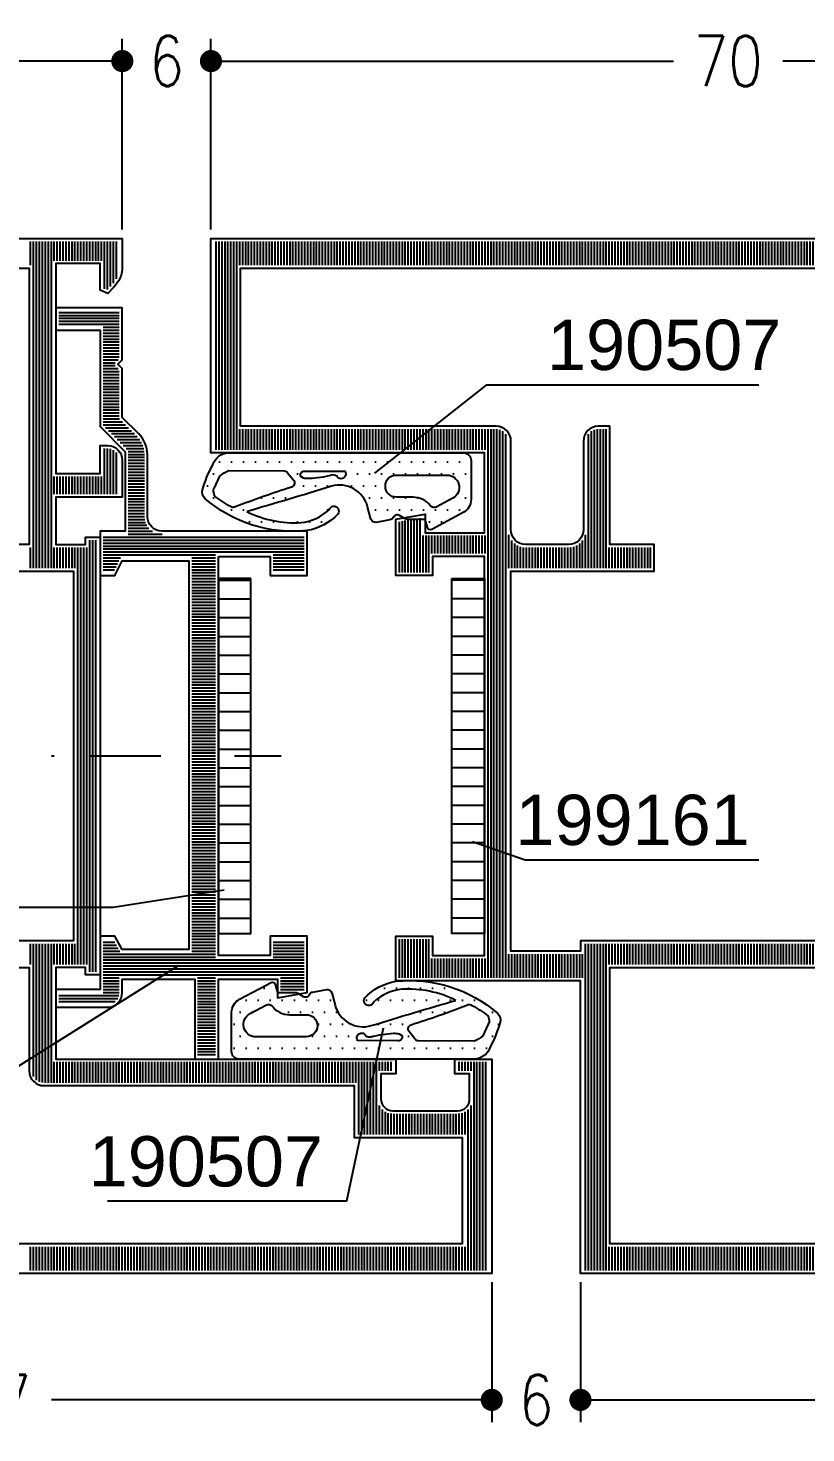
# Model space of a CAD drawing. Extents: x 14 to 627, y 30 to 279.
# Drawn here: x 42.64 to 68.95, y 133.89 to 181.39 of the extents above; entities that cross this region are included whole.
import ezdxf
from ezdxf.enums import TextEntityAlignment as Align

# ---------------------------------------------------------------- set-up
doc = ezdxf.new("R2010")
doc.units = 0
doc.header["$LTSCALE"] = 6
doc.linetypes.add('AUSGEZOGEN', pattern=[0])
doc.linetypes.add('CENTER', pattern=[1.02, 0.5, -0.25, 0.02, -0.25])
doc.layers.get('0').update_dxf_attribs({"color": 4, "linetype": 'CONTINUOUS'})
doc.layers.get('DEFPOINTS').update_dxf_attribs({"linetype": 'AUSGEZOGEN'})
for name, color, linetype in [('CENT_18', 3, 'CENTER'), ('DICHT_PAR', 3, 'CONTINUOUS'), ('DICHT_SCH', 3, 'CONTINUOUS'), ('KH_NOR', 7, 'CONTINUOUS'), ('KH_SCH', 3, 'CONTINUOUS'), ('KN_NOR', 7, 'CONTINUOUS'), ('KN_SCH', 3, 'CONTINUOUS'), ('LLMASSE', 7, 'AUSGEZOGEN'), ('PNR', 7, 'CONTINUOUS')]:
    doc.layers.add(name, color=color, linetype=linetype)
doc.styles.get("Standard").update_dxf_attribs({"font": 'simplex.shx', "width": 0.8})
doc.styles.add('SWISSL', font='swissl.ttf')
doc.dimstyles.new('DOK-1ZU1-PUNKT', dxfattribs={"dimscale": 0, "dimtxt": 3, "dimasz": 1.5, "dimexe": 1.5, "dimexo": 0.6, "dimgap": 1.5, "dimtad": 0, "dimdsep": 46, "dimtxsty": 'Standard', "dimblk": 'PUNKT', "dimblk1": 'PUNKT', "dimblk2": 'PUNKT', "dimcen": 0, "dimclrd": 2, "dimclre": 2, "dimclrt": 7, "dimadec": 0, "dimazin": 0, "dimtfac": 0.7, "dimtdec": 4, "dimtofl": 0, "dimtmove": 0, "dimatfit": 3, "dimldrblk": 'PUNKT', "dimfxl": 1, "dimtolj": 1, "dimtzin": 0, "dimarcsym": 0})

# ---------------------------------------------------------------- blocks, each defined once
blk = doc.blocks.new('*X30')
at = {"color": 0}
for p, q in [((-50.8, 10.7), (-50.8, 12.3)), ((-50.6, 10.7), (-50.6, 12.3)), ((-50.4, 10.7), (-50.4, 12.3)), ((-50.2, 10.7), (-50.2, 12.3)), ((-50, 10.7), (-50, 12.3)), ((-49.8, -1.3), (-49.8, 12.3)), ((-49.6, -1.3), (-49.6, 12.3)), ((-49.4, -1.3), (-49.4, 12.3)), ((-49.2, -1.3), (-49.2, 12.3)), ((-49, -1.3), (-49, 12.3)), ((-48.8, -1.3), (-48.8, 12.3)), ((-48.6, 10.2), (-48.6, 12.3)), ((-48.4, 10.2), (-48.4, 12.3)), ((-48.2, 10.2), (-48.2, 12.3)), ((-48, 10.2), (-48, 12.3)), ((-47.8, 10.2), (-47.8, 12.3)), ((-47.6, 10.2), (-47.6, 12.3)), ((-22.4, 10.2), (-22.4, 12.3)), ((-22.2, 10.2), (-22.2, 12.3)), ((-22, 10.2), (-22, 12.3)), ((-21.8, 10.2), (-21.8, 12.3)), ((-21.6, 10.2), (-21.6, 12.3)), ((-21.4, 10.2), (-21.4, 12.3)), ((-21.2, -1.3), (-21.2, 12.3)), ((-21, -1.3), (-21, 12.3)), ((-20.8, -1.3), (-20.8, 12.3)), ((-20.6, -1.3), (-20.6, 12.3)), ((-20.4, -1.3), (-20.4, 12.3)), ((-20.2, -1.3), (-20.2, 12.3)), ((-51, 10.7), (-51, 11.376)), ((-55.2, 5.1), (-55.2, 6.3)), ((-55, 5.1), (-55, 6.3)), ((-54.8, 5.1), (-54.8, 6.3)), ((-54.6, 5.1), (-54.6, 6.3)), ((-54.4, 5.1), (-54.4, 6.3)), ((-54.2, 5.1), (-54.2, 6.3)), ((-54, 5.1), (-54, 6.3)), ((-53.8, 5.1), (-53.8, 6.3)), ((-53.6, 5.1), (-53.6, 6.3)), ((-53.4, 5.1), (-53.4, 6.3)), ((-53.2, 5.1), (-53.2, 6.3)), ((-53, 5.1), (-53, 6.3)), ((-52.8, 5.1), (-52.8, 6.3)), ((-52.6, 5.1), (-52.6, 6.3)), ((-52.4, 5.1), (-52.4, 6.3)), ((-52.2, 5.1), (-52.2, 6.3)), ((-52, 5.1), (-52, 6.3)), ((-51.8, 5.1), (-51.8, 6.3)), ((-51.6, 5.1), (-51.6, 6.3)), ((-51.4, 5.1), (-51.4, 6.3)), ((-51.2, 5.1), (-51.2, 6.3)), ((-51, 5.1), (-51, 6.3)), ((-50.8, 5.1), (-50.8, 6.3)), ((-50.6, 5.1), (-50.6, 6.3)), ((-50.4, 5.1), (-50.4, 6.3)), ((-50.2, 5.1), (-50.2, 6.3)), ((-50, 5.1), (-50, 6.3)), ((-48.6, -1.3), (-48.6, 6.3)), ((-48.4, -1.3), (-48.4, 6.3)), ((-48.2, 4.7), (-48.2, 6.3)), ((-48, 4.7), (-48, 6.3)), ((-47.8, 4.7), (-47.8, 6.3)), ((-47.6, 4.7), (-47.6, 6.3)), ((-47.4, 4.7), (-47.4, 6.3)), ((-47.2, 4.7), (-47.2, 6.3)), ((-47, 4.7), (-47, 6.3)), ((-46.8, 4.7), (-46.8, 6.3)), ((-46.6, 4.7), (-46.6, 6.3)), ((-46.4, 4.7), (-46.4, 6.3)), ((-46.2, 4.7), (-46.2, 6.3)), ((-46, 4.7), (-46, 6.3)), ((-45.8, 4.7), (-45.8, 6.3)), ((-45.6, 4.7), (-45.6, 6.3)), ((-45.4, 4.7), (-45.4, 6.3)), ((-45.2, 4.7), (-45.2, 6.3)), ((-45, 4.7), (-45, 6.3)), ((-44.8, 4.7), (-44.8, 6.3)), ((-44.6, 4.7), (-44.6, 6.3)), ((-44.4, 4.7), (-44.4, 6.3)), ((-44.2, 4.7), (-44.2, 6.3)), ((-44, 4.7), (-44, 6.3)), ((-43.8, 4.7), (-43.8, 6.3)), ((-43.6, 4.7), (-43.6, 6.3)), ((-43.4, 4.7), (-43.4, 6.3)), ((-43.2, 4.7), (-43.2, 6.3)), ((-43, 4.7), (-43, 6.3)), ((-42.8, 4.7), (-42.8, 6.3)), ((-42.6, 4.7), (-42.6, 6.3)), ((-42.4, 4.7), (-42.4, 6.3)), ((-42.2, 4.7), (-42.2, 6.3)), ((-42, 4.7), (-42, 6.3)), ((-41.8, 4.7), (-41.8, 6.3)), ((-41.6, 4.7), (-41.6, 6.3)), ((-41.4, 4.7), (-41.4, 6.3)), ((-41.2, 4.7), (-41.2, 6.3)), ((-41, 4.7), (-41, 6.3)), ((-40.8, 4.7), (-40.8, 6.3)), ((-40.6, 4.7), (-40.6, 6.3)), ((-40.4, 4.7), (-40.4, 6.3)), ((-40.2, 4.7), (-40.2, 6.3)), ((-40, 4.7), (-40, 6.3)), ((-39.8, 4.7), (-39.8, 6.3)), ((-39.6, 4.7), (-39.6, 6.3)), ((-39.4, 4.7), (-39.4, 6.3)), ((-39.2, 4.7), (-39.2, 6.3)), ((-39, 4.7), (-39, 6.3)), ((-38.8, 4.7), (-38.8, 6.3)), ((-38.6, 4.7), (-38.6, 6.3)), ((-38.4, 4.7), (-38.4, 6.3)), ((-38.2, 4.7), (-38.2, 6.3)), ((-38, 4.7), (-38, 6.3)), ((-37.8, 4.7), (-37.8, 6.3)), ((-37.6, 4.7), (-37.6, 6.3)), ((-37.4, 4.7), (-37.4, 6.3)), ((-37.2, 4.7), (-37.2, 6.3)), ((-37, 4.7), (-37, 6.3)), ((-36.8, 4.7), (-36.8, 6.3)), ((-36.6, 4.7), (-36.6, 6.3)), ((-36.4, 4.7), (-36.4, 6.3)), ((-36.2, 4.7), (-36.2, 6.3)), ((-36, 4.7), (-36, 6.3)), ((-35.8, 4.7), (-35.8, 6.3)), ((-35.6, 4.7), (-35.6, 6.3)), ((-35.4, 4.7), (-35.4, 6.3)), ((-35.2, 4.7), (-35.2, 6.3)), ((-35, 4.7), (-35, 6.3)), ((-34.8, 4.7), (-34.8, 6.3)), ((-34.6, 4.7), (-34.6, 6.3)), ((-34.4, 4.7), (-34.4, 6.3)), ((-34.2, 4.7), (-34.2, 6.3)), ((-34, 4.7), (-34, 6.3)), ((-33.8, 4.7), (-33.8, 6.3)), ((-33.6, 4.7), (-33.6, 6.3)), ((-33.4, 4.7), (-33.4, 6.3)), ((-33.2, 4.7), (-33.2, 6.3)), ((-33, 4.7), (-33, 6.3)), ((-32.8, 4.7), (-32.8, 6.3)), ((-32.6, 4.7), (-32.6, 6.3)), ((-32.4, 4.7), (-32.4, 6.3)), ((-32.2, 4.7), (-32.2, 6.3)), ((-32, 4.7), (-32, 6.3)), ((-31.8, 4.7), (-31.8, 6.3)), ((-31.6, 4.7), (-31.6, 6.3)), ((-31.4, 4.7), (-31.4, 6.3)), ((-31.2, 4.7), (-31.2, 6.3)), ((-31, 4.7), (-31, 6.3)), ((-30.8, 4.7), (-30.8, 6.3)), ((-30.6, 4.7), (-30.6, 6.3)), ((-30.4, 4.7), (-30.4, 6.3)), ((-30.2, 4.7), (-30.2, 6.3)), ((-30, 4.7), (-30, 6.3)), ((-29.8, 4.7), (-29.8, 6.3)), ((-29.6, 4.7), (-29.6, 6.3)), ((-29.4, 4.7), (-29.4, 6.3)), ((-29.2, 4.7), (-29.2, 6.3)), ((-29, 4.7), (-29, 6.3)), ((-28.8, 4.7), (-28.8, 6.3)), ((-28.6, 4.7), (-28.6, 6.3)), ((-28.4, 4.7), (-28.4, 6.3)), ((-28.2, 4.7), (-28.2, 6.3)), ((-28, 4.7), (-28, 6.3)), ((-27.8, 4.7), (-27.8, 6.3)), ((-27.6, 4.7), (-27.6, 6.3)), ((-27.4, 4.7), (-27.4, 6.3)), ((-27.2, 4.7), (-27.2, 6.3)), ((-27, 4.7), (-27, 6.3)), ((-26.8, 4.7), (-26.8, 6.3)), ((-26.6, 4.7), (-26.6, 6.3)), ((-26.4, 4.7), (-26.4, 6.3)), ((-26.2, 4.7), (-26.2, 6.3)), ((-26, 4.7), (-26, 6.3)), ((-25.8, 4.7), (-25.8, 6.3)), ((-25.6, 4.7), (-25.6, 6.3)), ((-25.4, 4.7), (-25.4, 6.3)), ((-25.2, 4.7), (-25.2, 6.3)), ((-25, 4.7), (-25, 6.3)), ((-24.8, 4.7), (-24.8, 6.3)), ((-24.6, 4.7), (-24.6, 6.3)), ((-24.4, 4.7), (-24.4, 6.3)), ((-24.2, 4.7), (-24.2, 6.3)), ((-24, 4.7), (-24, 6.3)), ((-23.8, 4.7), (-23.8, 6.3)), ((-23.6, 4.7), (-23.6, 6.3)), ((-23.4, 4.7), (-23.4, 6.3)), ((-23.2, 4.7), (-23.2, 6.3)), ((-23, 4.7), (-23, 6.3)), ((-22.8, 4.7), (-22.8, 6.3)), ((-22.6, 4.7), (-22.6, 6.3)), ((-22.4, 4.7), (-22.4, 6.3)), ((-22.2, 4.7), (-22.2, 6.3)), ((-22, 4.7), (-22, 6.3)), ((-21.8, 4.7), (-21.8, 6.3)), ((-21.6, 4.7), (-21.6, 6.3)), ((-21.4, -1.3), (-21.4, 6.3)), ((-20, 0.4), (-20, 2.7)), ((-19.8, 0.4), (-19.8, 2.037)), ((-19.6, 0.4), (-19.6, 1.806)), ((-19.4, 0.4), (-19.4, 1.661)), ((-19.2, 0.4), (-19.2, 1.569)), ((-19, 0.4), (-19, 1.517)), ((-18.8, 0.4), (-18.8, 1.5)), ((-18.6, 0.4), (-18.6, 1.5)), ((-18.4, 0.4), (-18.4, 1.5)), ((-18.2, 0.4), (-18.2, 1.5)), ((-18, 0.4), (-18, 1.5)), ((-17.8, 0.4), (-17.8, 1.5)), ((-17.6, 0.4), (-17.6, 1.5)), ((-17.4, 0.4), (-17.4, 1.5)), ((-17.2, 0.4), (-17.2, 1.5)), ((-17, 0.4), (-17, 1.5)), ((-16.8, 0.4), (-16.8, 1.5)), ((-16.6, 0.4), (-16.6, 1.5)), ((-16.4, 0.4), (-16.4, 1.5)), ((-16.2, 0.4), (-16.2, 1.5)), ((-16, 0.4), (-16, 1.5)), ((-15.8, 0.4), (-15.8, 1.5)), ((-15.6, 0.4), (-15.6, 1.5)), ((-15.4, 0.4), (-15.4, 1.5)), ((-15.2, 0.4), (-15.2, 1.5)), ((-15, 0.4), (-15, 1.5)), ((-14.8, 0.4), (-14.8, 1.5)), ((-14.6, 0.4), (-14.6, 1.5)), ((-14.4, 0.4), (-14.4, 1.485)), ((-14.2, 0.263), (-14.2, 1.448)), ((-14, 0.063), (-14, 1.387)), ((-13.8, -0.137), (-13.8, 1.298)), ((-13.6, -0.337), (-13.6, 1.178)), ((-13.4, -0.537), (-13.4, 1.016)), ((-13.2, -0.737), (-13.2, 0.818)), ((-13, -0.937), (-13, 0.618)), ((-12.8, -1.137), (-12.8, 0.418)), ((-12.6, -1.3), (-12.6, 0.218)), ((-12.4, -1.3), (-12.4, 0.018)), ((-51.6, -4.3), (-51.6, -0.471)), ((-51.4, -4.3), (-51.4, -0.307)), ((-51.2, -4.3), (-51.2, -0.225)), ((-51, -1.3), (-51, -0.2)), ((-50.8, -1.3), (-50.8, -0.2)), ((-50.6, -1.3), (-50.6, -0.2)), ((-50.4, -1.3), (-50.4, -0.2)), ((-50.2, -1.3), (-50.2, -0.2)), ((-50, -1.3), (-50, -0.2)), ((-48.2, -1.3), (-48.2, -0.173)), ((-48, -1.3), (-48, -0.284)), ((-47.8, -1.3), (-47.8, -0.395)), ((-47.6, -1.3), (-47.6, -0.507)), ((-22.4, -1.3), (-22.4, -0.524)), ((-22.2, -1.3), (-22.2, -0.424)), ((-22, -1.3), (-22, -0.324)), ((-21.8, -1.3), (-21.8, -0.224)), ((-21.6, -1.3), (-21.6, -0.124)), ((-12.2, -1.3), (-12.2, -0.182)), ((-12, -1.3), (-12, -0.2)), ((-11.8, -1.3), (-11.8, -0.2)), ((-11.6, -1.3), (-11.6, -0.2)), ((-11.4, -1.3), (-11.4, -0.2)), ((-11.2, -1.3), (-11.2, -0.2)), ((-11, -1.3), (-11, -0.2)), ((-10.8, -1.3), (-10.8, -0.2)), ((-10.6, -1.3), (-10.6, -0.2)), ((-10.4, -1.3), (-10.4, -0.2)), ((-10.2, -1.3), (-10.2, -0.2)), ((-10, -1.3), (-10, -0.2)), ((-9.8, -1.3), (-9.8, -0.2)), ((-9.6, -1.3), (-9.6, -0.2)), ((-9.4, -1.3), (-9.4, -0.2)), ((-9.2, -1.3), (-9.2, -0.2)), ((-9, -1.3), (-9, -0.2)), ((-8.8, -1.3), (-8.8, -0.283)), ((-8.6, -1.3), (-8.6, -0.483)), ((-8.4, -1.3), (-8.4, -0.483)), ((-8.2, -1.3), (-8.2, -0.283)), ((-8, -1.3), (-8, -0.2)), ((-7.8, -1.3), (-7.8, -0.2)), ((-7.6, -1.3), (-7.6, -0.2)), ((-7.4, -1.3), (-7.4, -0.2)), ((-7.2, -1.3), (-7.2, -0.2)), ((-7, -1.3), (-7, -0.2)), ((-6.8, -1.3), (-6.8, -0.2)), ((-6.6, -1.3), (-6.6, -0.2)), ((-6.4, -1.3), (-6.4, -0.2)), ((-6.2, -1.3), (-6.2, -0.2)), ((-6, -1.3), (-6, -0.2)), ((-5.8, -4.3), (-5.8, -0.2)), ((-5.6, -4.3), (-5.6, -0.2)), ((-5.4, -4.3), (-5.4, -0.2)), ((-5.2, -4.3), (-5.2, -0.2)), ((-5, -4.3), (-5, -0.2))]:
    blk.add_line(p, q, dxfattribs=at)
blk = doc.blocks.new('B-LL132350')
at = {"layer": 'KN_NOR'}
blk.add_lwpolyline([(-21.5, 6.5), (-21.5, 10), (-22.8, 10), (-22.8, 12.5), (-19.8, 12.5), (-19.8, 2.7, 0.414214), (-18.8, 1.7), (-14.628, 1.7, -0.198823), (-13.214, 1.115), (-12.099, 0), (-8.8, 0), (-8.5, -0.3), (-8.2, 0), (-4.7, 0), (-4.7, -4.5), (-6.2, -4.5), (-6.2, -1.5), (-12.72, -1.5), (-14.42, 0.2), (-19.8, 0.2), (-19.8, -1.5), (-22.8, -1.5), (-22.8, -0.5), (-21.8, 0), (-21.8, 4.5), (-48.1, 4.5), (-48.1, 0), (-47.2, -0.5), (-47.2, -1.5), (-50.8, -1.5), (-50.8, -4.5), (-52, -4.5), (-52, -1, -0.414214), (-51, 0), (-50.1, 0), (-50.1, 4.9), (-55.5, 4.9), (-55.5, 6.5), (-50.1, 6.5), (-50.1, 10.5), (-51.358, 10.5), (-51.005, 12.5), (-47.2, 12.5), (-47.2, 10), (-48.5, 10), (-48.5, 6.5), (-21.5, 6.5)], format="xyb", close=True, dxfattribs=at)
at = {"layer": 'KN_SCH'}
blk.add_blockref('*X30', (0, 0), dxfattribs=at)
blk = doc.blocks.new('*X28')
at = {"color": 0}
for p, q in [((0.2, 66.6), (14.3, 66.6)), ((0.2, 66.4), (14.3, 66.4)), ((0.2, 66.2), (14.3, 66.2)), ((0.2, 66), (14.3, 66)), ((0.2, 65.8), (14.3, 65.8)), ((0.2, 65.6), (11.364, 65.6)), ((13.7, 65.6), (14.3, 65.6)), ((0.2, 65.4), (11.086, 65.4)), ((0.2, 65.2), (1.8, 65.2)), ((0.2, 65), (1.8, 65)), ((0.2, 64.8), (1.8, 64.8)), ((9.4, 65.2), (10.934, 65.2)), ((9.4, 65), (10.846, 65)), ((9.4, 64.8), (10.805, 64.8)), ((13.7, 65.4), (14.3, 65.4)), ((13.7, 65.2), (14.3, 65.2)), ((13.7, 65), (14.3, 65)), ((13.7, 64.8), (14.3, 64.8)), ((0.2, 64.6), (1.8, 64.6)), ((0.2, 64.4), (1.8, 64.4)), ((0.2, 64.2), (1.8, 64.2)), ((0.2, 64), (1.8, 64)), ((0.2, 63.8), (1.8, 63.8)), ((9.4, 64.6), (10.8, 64.6)), ((9.4, 64.4), (10.8, 64.4)), ((9.4, 64.2), (10.8, 64.2)), ((9.4, 64), (10.8, 64)), ((9.4, 63.8), (10.8, 63.8)), ((0.2, 63.6), (1.8, 63.6)), ((0.2, 63.4), (1.8, 63.4)), ((0.2, 63.2), (1.8, 63.2)), ((0.2, 63), (1.8, 63)), ((0.2, 62.8), (1.8, 62.8)), ((9.4, 63.6), (10.8, 63.6)), ((9.4, 63.4), (10.8, 63.4)), ((9.4, 63.2), (10.8, 63.2)), ((9.4, 63), (10.8, 63)), ((9.4, 62.8), (10.8, 62.8)), ((0.2, 62.6), (1.8, 62.6)), ((0.2, 62.4), (1.8, 62.4)), ((0.2, 62.2), (1.8, 62.2)), ((0.2, 62), (1.8, 62)), ((0.2, 61.8), (1.8, 61.8)), ((9.4, 62.6), (10.8, 62.6)), ((9.4, 62.4), (10.8, 62.4)), ((9.4, 62.2), (10.8, 62.2)), ((9.4, 62), (10.8, 62)), ((9.4, 61.8), (10.8, 61.8)), ((0.2, 61.6), (1.8, 61.6)), ((0.2, 61.4), (1.8, 61.4)), ((0.2, 61.2), (1.8, 61.2)), ((0.2, 61), (1.8, 61)), ((9.4, 61.6), (10.8, 61.6)), ((9.4, 61.4), (10.8, 61.4)), ((9.4, 61.2), (10.8, 61.2)), ((9.4, 61), (10.8, 61)), ((0.2, 60.8), (1.8, 60.8)), ((0.2, 60.6), (1.8, 60.6)), ((0.2, 60.4), (1.8, 60.4)), ((0.2, 60.2), (1.8, 60.2)), ((0.2, 60), (1.8, 60)), ((9.4, 60.8), (10.8, 60.8)), ((9.4, 60.6), (10.8, 60.6)), ((9.4, 60.4), (10.8, 60.4)), ((9.4, 60.2), (10.805, 60.2)), ((9.4, 60), (10.846, 60)), ((13.7, 60.2), (14.3, 60.2)), ((13.7, 60), (14.3, 60)), ((0.2, 59.8), (1.8, 59.8)), ((0.2, 59.6), (1.8, 59.6)), ((0.2, 59.4), (1.8, 59.4)), ((0.2, 59.2), (1.8, 59.2)), ((0.2, 59), (1.8, 59)), ((9.4, 59.8), (10.934, 59.8)), ((9.4, 59.6), (11.086, 59.6)), ((9.4, 59.4), (11.364, 59.4)), ((9.4, 59.2), (14.3, 59.2)), ((9.4, 59), (14.3, 59)), ((13.7, 59.8), (14.3, 59.8)), ((13.7, 59.6), (14.3, 59.6)), ((13.7, 59.4), (14.3, 59.4)), ((0.2, 58.8), (1.8, 58.8)), ((0.2, 58.6), (1.8, 58.6)), ((0.2, 58.4), (1.8, 58.4)), ((0.2, 58.2), (1.8, 58.2)), ((0.2, 58), (1.8, 58)), ((9.4, 58.8), (14.3, 58.8)), ((9.4, 58.6), (14.3, 58.6)), ((9.4, 58.4), (14.3, 58.4)), ((9.4, 58.2), (14.3, 58.2)), ((9.4, 58), (14.3, 58)), ((0.2, 57.8), (1.8, 57.8)), ((0.2, 57.6), (1.8, 57.6)), ((0.2, 57.4), (1.8, 57.4)), ((0.2, 57.2), (1.8, 57.2)), ((12.9, 57.8), (14.3, 57.8)), ((12.9, 57.6), (14.3, 57.6)), ((12.9, 57.4), (14.3, 57.4)), ((12.9, 57.2), (14.3, 57.2)), ((0.2, 57), (1.8, 57)), ((0.2, 56.8), (1.8, 56.8)), ((0.2, 56.6), (1.8, 56.6)), ((0.2, 56.4), (1.8, 56.4)), ((0.2, 56.2), (1.8, 56.2)), ((12.9, 57), (14.3, 57)), ((12.9, 56.8), (14.3, 56.8)), ((12.9, 56.6), (14.3, 56.6)), ((12.9, 56.4), (14.3, 56.4)), ((12.9, 56.2), (14.3, 56.2)), ((0.2, 56), (1.8, 56)), ((0.2, 55.8), (1.8, 55.8)), ((0.2, 55.6), (1.8, 55.6)), ((0.2, 55.4), (1.8, 55.4)), ((0.2, 55.2), (1.8, 55.2)), ((12.9, 56), (14.3, 56)), ((12.9, 55.8), (14.3, 55.8)), ((12.9, 55.6), (14.3, 55.6)), ((12.9, 55.4), (14.3, 55.4)), ((12.9, 55.2), (14.3, 55.2)), ((0.2, 55), (1.8, 55)), ((0.2, 54.8), (1.8, 54.8)), ((0.2, 54.6), (1.8, 54.6)), ((0.2, 54.4), (1.8, 54.4)), ((0.2, 54.2), (1.8, 54.2)), ((12.9, 55), (14.3, 55)), ((12.9, 54.8), (14.3, 54.8)), ((12.9, 54.6), (14.3, 54.6)), ((12.9, 54.4), (14.3, 54.4)), ((12.9, 54.2), (14.3, 54.2)), ((0.2, 54), (1.8, 54)), ((0.2, 53.8), (1.8, 53.8)), ((0.2, 53.6), (1.8, 53.6)), ((0.2, 53.4), (1.8, 53.4)), ((12.9, 54), (14.3, 54)), ((12.9, 53.8), (14.3, 53.8)), ((12.9, 53.6), (14.3, 53.6)), ((12.9, 53.4), (14.3, 53.4)), ((0.2, 53.2), (1.8, 53.2)), ((0.2, 53), (1.8, 53)), ((0.2, 52.8), (1.8, 52.8)), ((0.2, 52.6), (1.8, 52.6)), ((0.2, 52.4), (1.8, 52.4)), ((12.9, 53.2), (14.3, 53.2)), ((12.9, 53), (14.3, 53)), ((12.9, 52.8), (14.3, 52.8)), ((12.9, 52.6), (14.3, 52.6)), ((12.9, 52.4), (14.3, 52.4)), ((0.2, 52.2), (1.8, 52.2)), ((0.2, 52), (1.8, 52)), ((0.2, 51.8), (1.8, 51.8)), ((0.2, 51.6), (1.8, 51.6)), ((0.2, 51.4), (1.8, 51.4)), ((12.9, 52.2), (14.3, 52.2)), ((12.9, 52), (14.3, 52)), ((12.9, 51.8), (14.3, 51.8)), ((12.9, 51.6), (14.3, 51.6)), ((12.9, 51.4), (14.3, 51.4)), ((0.2, 51.2), (1.8, 51.2)), ((0.2, 51), (1.8, 51)), ((0.2, 50.8), (1.8, 50.8)), ((0.2, 50.6), (1.8, 50.6)), ((0.2, 50.4), (1.8, 50.4)), ((12.9, 51.2), (14.3, 51.2)), ((12.9, 51), (14.3, 51)), ((12.9, 50.8), (14.3, 50.8)), ((12.9, 50.6), (14.3, 50.6)), ((12.9, 50.4), (14.3, 50.4)), ((0.2, 50.2), (1.8, 50.2)), ((0.2, 50), (1.8, 50)), ((0.2, 49.8), (1.8, 49.8)), ((0.2, 49.6), (1.8, 49.6)), ((12.9, 50.2), (14.3, 50.2)), ((12.9, 50), (14.3, 50)), ((12.9, 49.8), (14.3, 49.8)), ((12.9, 49.6), (14.3, 49.6)), ((0.2, 49.4), (1.8, 49.4)), ((0.2, 49.2), (1.8, 49.2)), ((0.2, 49), (1.8, 49)), ((0.2, 48.8), (1.8, 48.8)), ((0.2, 48.6), (1.8, 48.6)), ((12.9, 49.4), (14.3, 49.4)), ((12.9, 49.2), (14.3, 49.2)), ((12.9, 49), (14.3, 49)), ((12.9, 48.8), (14.3, 48.8)), ((12.9, 48.6), (14.3, 48.6)), ((0.2, 48.4), (1.8, 48.4)), ((0.2, 48.2), (1.8, 48.2)), ((0.2, 48), (1.8, 48)), ((0.2, 47.8), (1.8, 47.8)), ((0.2, 47.6), (1.8, 47.6)), ((12.9, 48.4), (14.3, 48.4)), ((12.9, 48.2), (14.3, 48.2)), ((12.9, 48), (14.3, 48)), ((12.9, 47.8), (14.3, 47.8)), ((12.9, 47.6), (14.3, 47.6)), ((0.2, 47.4), (1.8, 47.4)), ((0.2, 47.2), (1.8, 47.2)), ((0.2, 47), (1.8, 47)), ((0.2, 46.8), (1.8, 46.8)), ((0.2, 46.6), (1.8, 46.6)), ((12.9, 47.4), (14.3, 47.4)), ((12.9, 47.2), (14.3, 47.2)), ((12.9, 47), (14.3, 47)), ((12.9, 46.8), (14.3, 46.8)), ((12.9, 46.6), (14.3, 46.6)), ((0.2, 46.4), (1.8, 46.4)), ((0.2, 46.2), (1.8, 46.2)), ((0.2, 46), (1.8, 46)), ((0.2, 45.8), (1.8, 45.8)), ((12.9, 46.4), (14.3, 46.4)), ((12.9, 46.2), (14.3, 46.2)), ((12.9, 46), (14.3, 46)), ((12.9, 45.8), (14.3, 45.8)), ((0.2, 45.6), (1.8, 45.6)), ((0.2, 45.4), (1.8, 45.4)), ((0.2, 45.2), (1.8, 45.2)), ((0.2, 45), (1.8, 45)), ((0.2, 44.8), (1.8, 44.8)), ((12.9, 45.6), (14.3, 45.6)), ((12.9, 45.4), (14.3, 45.4)), ((12.9, 45.2), (14.3, 45.2)), ((12.9, 45), (14.3, 45)), ((12.9, 44.8), (14.3, 44.8)), ((0.2, 44.6), (1.8, 44.6)), ((0.2, 44.4), (1.8, 44.4)), ((0.2, 44.2), (1.8, 44.2)), ((0.2, 44), (1.8, 44)), ((0.2, 43.8), (1.8, 43.8)), ((12.9, 44.6), (14.3, 44.6)), ((12.9, 44.4), (14.3, 44.4)), ((12.9, 44.2), (14.3, 44.2)), ((12.9, 44), (14.3, 44)), ((12.9, 43.8), (14.3, 43.8)), ((0.2, 43.6), (1.8, 43.6)), ((0.2, 43.4), (1.8, 43.4)), ((0.2, 43.2), (1.8, 43.2)), ((0.2, 43), (1.8, 43)), ((0.2, 42.8), (1.8, 42.8)), ((12.9, 43.6), (14.3, 43.6)), ((12.9, 43.4), (14.3, 43.4)), ((12.9, 43.2), (14.3, 43.2)), ((12.9, 43), (14.3, 43)), ((12.9, 42.8), (14.3, 42.8)), ((0.2, 42.6), (1.8, 42.6)), ((0.2, 42.4), (1.8, 42.4)), ((0.2, 42.2), (1.8, 42.2)), ((0.2, 42), (1.8, 42)), ((12.9, 42.6), (14.3, 42.6)), ((12.9, 42.4), (14.3, 42.4)), ((12.9, 42.2), (14.3, 42.2)), ((12.9, 42), (14.3, 42)), ((0.2, 41.8), (1.8, 41.8)), ((0.2, 41.6), (1.8, 41.6)), ((0.2, 41.4), (1.8, 41.4)), ((0.2, 41.2), (1.8, 41.2)), ((0.2, 41), (1.8, 41)), ((12.9, 41.8), (14.3, 41.8)), ((12.9, 41.6), (14.3, 41.6)), ((12.9, 41.4), (14.3, 41.4)), ((12.9, 41.2), (14.3, 41.2)), ((12.9, 41), (14.3, 41)), ((52.7, 41.6), (55.529, 41.6)), ((52.7, 41.4), (55.693, 41.4)), ((52.7, 41.2), (55.775, 41.2)), ((52.7, 41), (55.8, 41)), ((66.559, 41), (69.8, 41)), ((66.759, 41.2), (69.8, 41.2)), ((66.973, 41.4), (69.8, 41.4)), ((67.28, 41.6), (69.8, 41.6)), ((0.2, 40.8), (1.8, 40.8)), ((0.2, 40.6), (1.8, 40.6)), ((0.2, 40.4), (1.8, 40.4)), ((0.2, 40.2), (1.8, 40.2)), ((0.2, 40), (1.8, 40)), ((12.9, 40.8), (14.3, 40.8)), ((12.9, 40.6), (14.3, 40.6)), ((12.9, 40.4), (14.3, 40.4)), ((12.9, 40.2), (14.3, 40.2)), ((12.9, 40), (14.3, 40)), ((20.4, 40.2), (49.6, 40.2)), ((20.4, 40), (49.6, 40)), ((52.7, 40.8), (55.8, 40.8)), ((52.7, 40.6), (53.9, 40.6)), ((52.7, 40.4), (53.9, 40.4)), ((52.7, 40.2), (53.9, 40.2)), ((52.7, 40), (53.9, 40)), ((66.592, 40.8), (69.8, 40.8)), ((68.5, 40.6), (69.8, 40.6)), ((68.5, 40.4), (69.8, 40.4)), ((68.5, 40.2), (69.8, 40.2)), ((68.5, 40), (69.8, 40)), ((0.2, 39.8), (1.8, 39.8)), ((0.2, 39.6), (1.8, 39.6)), ((0.2, 39.4), (1.8, 39.4)), ((0.2, 39.2), (1.8, 39.2)), ((0.2, 39), (1.8, 39)), ((12.9, 39.8), (14.3, 39.8)), ((12.9, 39.6), (14.3, 39.6)), ((12.9, 39.4), (14.3, 39.4)), ((12.9, 39.2), (14.3, 39.2)), ((12.9, 39), (14.3, 39)), ((20.4, 39.8), (49.6, 39.8)), ((20.9, 39.6), (49.1, 39.6)), ((20.9, 39.4), (49.1, 39.4)), ((20.9, 39.2), (49.1, 39.2)), ((20.9, 39), (49.1, 39)), ((52.7, 39.8), (53.9, 39.8)), ((52.7, 39.6), (53.9, 39.6)), ((52.7, 39.4), (53.9, 39.4)), ((52.7, 39.2), (53.9, 39.2)), ((52.7, 39), (53.9, 39)), ((68.5, 39.8), (69.8, 39.8)), ((68.5, 39.6), (69.8, 39.6)), ((68.5, 39.4), (69.8, 39.4)), ((68.5, 39.2), (69.8, 39.2)), ((68.5, 39), (69.8, 39)), ((0.2, 38.8), (1.8, 38.8)), ((0.2, 38.6), (1.8, 38.6)), ((0.2, 38.4), (1.8, 38.4)), ((0.2, 38.2), (1.8, 38.2)), ((12.9, 38.8), (14.3, 38.8)), ((12.9, 38.6), (14.3, 38.6)), ((12.9, 38.4), (14.3, 38.4)), ((12.9, 38.2), (14.3, 38.2)), ((20.9, 38.8), (22.3, 38.8)), ((20.9, 38.6), (22.3, 38.6)), ((20.9, 38.4), (22.3, 38.4)), ((20.9, 38.2), (22.3, 38.2)), ((47.7, 38.8), (49.1, 38.8)), ((47.7, 38.6), (49.1, 38.6)), ((47.7, 38.4), (49.1, 38.4)), ((47.7, 38.2), (49.1, 38.2)), ((52.7, 38.8), (53.9, 38.8)), ((52.7, 38.6), (53.9, 38.6)), ((52.7, 38.4), (53.9, 38.4)), ((52.7, 38.2), (53.9, 38.2)), ((68.5, 38.8), (69.8, 38.8)), ((68.5, 38.6), (69.8, 38.6)), ((68.5, 38.4), (69.8, 38.4)), ((68.5, 38.2), (69.8, 38.2)), ((0.2, 38), (1.8, 38)), ((0.2, 37.8), (1.8, 37.8)), ((0.2, 37.6), (1.8, 37.6)), ((0.2, 37.4), (1.8, 37.4)), ((0.2, 37.2), (1.8, 37.2)), ((12.9, 38), (14.3, 38)), ((12.9, 37.8), (14.3, 37.8)), ((12.9, 37.6), (14.3, 37.6)), ((12.9, 37.4), (14.3, 37.4)), ((12.9, 37.2), (22.3, 37.2)), ((20.9, 38), (22.3, 38)), ((20.9, 37.8), (22.3, 37.8)), ((20.9, 37.6), (22.3, 37.6)), ((20.9, 37.4), (22.3, 37.4)), ((47.7, 38), (49.1, 38)), ((47.7, 37.8), (49.1, 37.8)), ((47.7, 37.6), (49.1, 37.6)), ((47.7, 37.4), (49.1, 37.4)), ((47.7, 37.2), (69.8, 37.2)), ((52.7, 38), (53.9, 38)), ((52.7, 37.8), (53.9, 37.8)), ((52.7, 37.6), (53.9, 37.6)), ((52.7, 37.4), (53.9, 37.4)), ((68.5, 38), (69.8, 38)), ((68.5, 37.8), (69.8, 37.8)), ((68.5, 37.6), (69.8, 37.6)), ((68.5, 37.4), (69.8, 37.4)), ((0.2, 37), (1.8, 37)), ((0.2, 36.8), (1.8, 36.8)), ((0.2, 36.6), (1.8, 36.6)), ((0.2, 36.4), (1.8, 36.4)), ((0.2, 36.2), (1.8, 36.2)), ((12.9, 37), (22.3, 37)), ((12.9, 36.8), (22.3, 36.8)), ((12.906, 36.6), (22.3, 36.6)), ((12.958, 36.4), (22.3, 36.4)), ((13.076, 36.2), (22.3, 36.2)), ((47.7, 37), (69.8, 37)), ((47.7, 36.8), (69.8, 36.8)), ((47.7, 36.6), (69.8, 36.6)), ((47.7, 36.4), (69.8, 36.4)), ((47.7, 36.2), (69.8, 36.2)), ((0.2, 36), (1.8, 36)), ((0.2, 35.8), (1.8, 35.8)), ((13.313, 36), (22.3, 36)), ((20.9, 35.8), (22.3, 35.8)), ((47.7, 36), (69.8, 36)), ((47.7, 35.8), (49.1, 35.8)), ((68.2, 35.8), (69.8, 35.8))]:
    blk.add_line(p, q, dxfattribs=at)
blk = doc.blocks.new('B-LL132342')
at = {"layer": 'KH_NOR'}
blk.add_lwpolyline([(70, 0), (70, 42), (68.104, 42, 0.198912), (66.69, 41.414), (66.288, 41.012), (66.5, 40.5), (68.3, 40.5), (68.3, 37.5), (54.1, 37.5), (54.1, 40.5), (56, 40.5), (56, 41, 0.414214), (55, 42), (52.5, 42), (52.5, 37.5), (49.3, 37.5), (49.3, 39.5), (49.8, 39.5), (49.8, 40.5), (20.2, 40.5), (20.2, 39.5), (20.7, 39.5), (20.7, 37.5), (14.5, 37.5), (14.5, 60.5), (13.5, 60.5), (13.5, 59.5), (11.8, 59.5, -0.414213), (11, 60.3), (11, 64.7, -0.414214), (11.8, 65.5), (13.5, 65.5), (13.5, 64.5), (14.5, 64.5), (14.5, 67), (0, 67), (0, 0)], format="xyb", dxfattribs=at)
blk.add_lwpolyline([(2, 6.3), (20.7, 6.3), (20.7, 35.7), (13.7, 35.7, -0.414214), (12.7, 36.7), (12.7, 57.7), (9.2, 57.7), (9.2, 65), (2, 65), (2, 6.3)], format="xyb", close=True, dxfattribs=at)
blk.add_lwpolyline([(22.5, 3.3), (47.5, 3.3), (47.5, 9.3), (49.3, 9.3), (49.3, 6.3), (68, 6.3), (68, 35.7), (49.3, 35.7), (49.3, 32.7), (47.5, 32.7), (47.5, 38.7), (22.5, 38.7), (22.5, 3.3)], close=True, dxfattribs=at)
at = {"layer": 'KH_SCH'}
blk.add_blockref('*X28', (0, 0), dxfattribs=at)
blk = doc.blocks.new('STREIFEN')
at = {"layer": 'DICHT_SCH'}
h = blk.add_hatch(dxfattribs=at)
h.set_pattern_fill('LINE', color=256, scale=0.4, angle=90, style=0)
h.set_pattern_definition([(90, (-94.3153, -226.5009), (-1.27, 8e-17), [])])
h.paths.add_polyline_path([(0, 2.2), (0, 0), (24, 0), (24, 2.2)])
at = {"layer": 'DICHT_PAR'}
blk.add_lwpolyline([(0, 2.2), (0, 0), (24, 0), (24, 2.2)], close=True, dxfattribs=at)
blk = doc.blocks.new('LL199161')
blk.add_blockref('STREIFEN', (0, 0))
blk = doc.blocks.new('PUNKT')
at = {"color": 0, "linetype": 'CONTINUOUS'}
blk.add_line((-0.5, 0), (-1, 0), dxfattribs=at)
at = {"color": 0, "linetype": 'CONTINUOUS', "const_width": 0.5}
blk.add_lwpolyline([(-0.25, 0, 1), (0.25, 0, 1)], format="xyb", close=True, dxfattribs=at)
blk = doc.blocks.new('*D32')
at = {"layer": 'DEFPOINTS', "color": 0}
for p in [(61.322, 139.279), (96.322, 139.279), (61.322, 135.001)]:
    blk.add_point(p, dxfattribs=at)
at = {"layer": 'LLMASSE', "color": 3, "lineweight": -2}
for p, q in [((61.322, 138.979), (61.322, 134.251)), ((96.322, 138.979), (96.322, 134.251)), ((62.072, 135.001), (76.971, 135.001)), ((95.572, 135.001), (80.673, 135.001))]:
    blk.add_line(p, q, dxfattribs=at)
at = {"layer": 'LLMASSE', "color": 3, "lineweight": -2, "xscale": 0.75, "yscale": 0.75, "zscale": 0.75, "rotation": 180}
blk.add_blockref('PUNKT', (61.322, 135.001), dxfattribs=at)
at = {"layer": 'LLMASSE', "color": 3, "lineweight": -2, "xscale": 0.75, "yscale": 0.75, "zscale": 0.75}
blk.add_blockref('PUNKT', (96.322, 135.001), dxfattribs=at)
at = {"layer": 'LLMASSE', "color": 3, "insert": (78.822, 135.001), "char_height": 1.7, "attachment_point": 5}
blk.add_mtext('\\A1;70', dxfattribs=at)
blk = doc.blocks.new('*D33')
at = {"layer": 'DEFPOINTS', "color": 0}
for p in [(24.822, 139.279), (58.322, 139.279), (24.822, 135.001)]:
    blk.add_point(p, dxfattribs=at)
at = {"layer": 'LLMASSE', "color": 3, "lineweight": -2}
for p, q in [((24.822, 138.979), (24.822, 134.251)), ((58.322, 138.979), (58.322, 134.251)), ((25.572, 135.001), (39.721, 135.001)), ((57.572, 135.001), (43.423, 135.001))]:
    blk.add_line(p, q, dxfattribs=at)
at = {"layer": 'LLMASSE', "color": 3, "lineweight": -2, "xscale": 0.75, "yscale": 0.75, "zscale": 0.75, "rotation": 180}
blk.add_blockref('PUNKT', (24.822, 135.001), dxfattribs=at)
at = {"layer": 'LLMASSE', "color": 3, "lineweight": -2, "xscale": 0.75, "yscale": 0.75, "zscale": 0.75}
blk.add_blockref('PUNKT', (58.322, 135.001), dxfattribs=at)
at = {"layer": 'LLMASSE', "color": 3, "insert": (41.572, 135.001), "char_height": 1.7, "attachment_point": 5}
blk.add_mtext('\\A1;67', dxfattribs=at)
blk = doc.blocks.new('*D34')
at = {"layer": 'DEFPOINTS', "color": 0}
for p in [(58.322, 139.279), (61.322, 139.279), (61.322, 135.001)]:
    blk.add_point(p, dxfattribs=at)
at = {"layer": 'LLMASSE', "color": 3, "lineweight": -2}
for p, q in [((58.322, 138.979), (58.322, 134.251)), ((61.322, 138.979), (61.322, 134.251)), ((57.572, 135.001), (56.822, 135.001)), ((62.072, 135.001), (62.822, 135.001))]:
    blk.add_line(p, q, dxfattribs=at)
at = {"layer": 'LLMASSE', "color": 3, "lineweight": -2, "xscale": 0.75, "yscale": 0.75, "zscale": 0.75}
blk.add_blockref('PUNKT', (58.322, 135.001), dxfattribs=at)
at = {"layer": 'LLMASSE', "color": 3, "lineweight": -2, "xscale": 0.75, "yscale": 0.75, "zscale": 0.75, "rotation": 180}
blk.add_blockref('PUNKT', (61.322, 135.001), dxfattribs=at)
at = {"layer": 'LLMASSE', "color": 3, "insert": (59.822, 135.001), "char_height": 1.7, "attachment_point": 5}
blk.add_mtext('\\A1;6', dxfattribs=at)
blk = doc.blocks.new('B-LL190507')
at = {"layer": 'DICHT_SCH'}
h = blk.add_hatch(dxfattribs=at)
h.set_pattern_fill('DOTS', color=256, scale=13, angle=90, style=0)
h.set_pattern_definition([(90, (-2.1042, 9.245), (-0.8125, 0.40625), [0, -0.8125])])
edge = h.paths.add_edge_path()
edge.add_arc((2.522, 5.657), 7.252, 176.54674, 206.49239, ccw=False)
edge.add_arc((-1.493, 5.763), 3.242, 136.46598, 174.15426, ccw=False)
edge.add_arc((-3.947, 8.316), 0.337, 288.10137, 483.2427)
edge.add_arc((-1.576, 5.877), 3.733, 133.21308, 170.83153)
edge.add_arc((3.831, 5.561), 9.137, 174.27938, 220.84735)
edge.add_arc((-2.652, 0.017), 0.609, 225.1772, 284.6593)
edge.add_arc((-5.17, 8.442), 9.402, 286.51088, 297.70209)
edge.add_arc((-1.155, 1.218), 1.156, 287.92218, 357.4534)
edge.add_line((0, 1.166), (0, 17.1))
edge.add_arc((-0.5, 17.1), 0.5, 360, 450)
edge.add_line((-0.5, 17.6), (-3.159, 17.6))
edge.add_arc((-3.159, 16.6), 1, 90, 152)
edge.add_line((-4.042, 17.07), (-5.177, 14.935))
edge.add_arc((-5, 14.841), 0.2, 152, 255)
edge.add_line((-5.052, 14.648), (-4.5, 14.5))
edge.add_line((-4.5, 14.5), (-4.5, 13.28))
edge.add_arc((-4.2, 13.28), 0.3, 180, 210)
edge.add_line((-4.46, 13.13), (-4.24, 12.75))
edge.add_arc((-4.5, 12.6), 0.3, 295.93196, 390, ccw=False)
edge.add_arc((-4.238, 12.06), 0.3, 115.93196, 170)
edge.add_line((-4.533, 12.113), (-4.699, 11.171))
edge.add_arc((-4.404, 11.119), 0.3, 170, 255)
edge.add_line((-4.481, 10.829), (-3.639, 10.603))
edge.add_arc((-4.165, 8.691), 1.984, 344.19034, 434.6273, ccw=False)
edge.add_arc((267.755, -75.68), 282.726, 162.75215, 163.96387)
edge = h.paths.add_edge_path(flags=16)
edge.add_line((-3.071, 16.357), (-3.665, 15.241))
edge.add_arc((-3.4, 15.1), 0.3, 152, 232.33011)
edge.add_arc((-4.5, 13.675), 1.5, 360, 412.33011, ccw=False)
edge.add_line((-3, 13.675), (-3, 12.55))
edge.add_arc((-2.25, 12.55), 0.75, 180, 360)
edge.add_line((-1.5, 12.55), (-1.5, 15.966))
edge.add_arc((-2.334, 15.966), 0.834, 360, 512)
edge = h.paths.add_edge_path(flags=16)
edge.add_arc((-1.959, 8.251), 0.464, 348.1957, 394.06774, ccw=False)
edge.add_arc((5.078, 6.341), 6.828, 164.58355, 177.42163)
edge.add_arc((-0.554, 6.58), 1.191, 176.71662, 195.39458)
edge.add_line((-1.702, 6.264), (-1.603, 6.089))
edge.add_arc((-1.48, 6.31), 0.253, 240.7297, 366.75786)
edge.add_line((-1.229, 6.339), (-1.244, 9.074))
edge.add_arc((-1.425, 8.802), 0.327, 416.33472, 602.9129)
edge = h.paths.add_edge_path(flags=16)
edge.add_arc((-2.587, 0.566), 0.399, 284.28362, 305.03726)
edge.add_line((-2.358, 0.24), (-1.567, 0.601))
edge.add_arc((-3.309, 2.085), 2.288, 319.55454, 337.13452)
edge.add_line((-1.2, 1.196), (-1.221, 4.954))
edge.add_arc((-1.521, 4.952), 0.3, 360.31987, 420.31987)
edge.add_line((-1.373, 5.213), (-1.89, 5.62))
edge.add_arc((-2.038, 5.36), 0.3, 420.31987, 520.12953)
edge.add_arc((-65.505, 25.459), 66.274, 338.93722, 342.43787, ccw=False)
edge.add_arc((-3.382, 1.517), 0.304, 155.85872, 215.75504)
edge.add_arc((4.374, 5.758), 9.142, 208.90632, 217.00729)
edge.add_arc((-2.576, 0.977), 0.802, 244.14626, 276.25852)
at = {"layer": 'DICHT_PAR'}
for points in [[(-3.969, 2.422, -0.131411), (-4.717, 6.094, -0.165945), (-3.843, 7.996, 1.141701), (-4.132, 8.598, 0.165632), (-5.261, 6.472, 0.206034), (-3.081, -0.415, 0.265529), (-2.498, -0.572, 0.04887), (-0.799, 0.118, 0.313051), (0, 1.166), (0, 17.1, 0.414214), (-0.5, 17.6), (-3.159, 17.6, 0.277325), (-4.042, 17.07), (-5.177, 14.935, 0.482343), (-5.052, 14.648), (-4.5, 14.5), (-4.5, 13.28, 0.131652), (-4.46, 13.13), (-4.24, 12.75, -0.435165), (-4.369, 12.33, 0.240393), (-4.533, 12.113), (-4.699, 11.171, 0.388879), (-4.481, 10.829), (-3.639, 10.603, -0.416449), (-2.257, 8.15, 0.005287), (-3.969, 2.422)], [(-3.071, 16.357), (-3.665, 15.241, 0.365602), (-3.583, 14.863, -0.232386), (-3, 13.675), (-3, 12.55, 1), (-1.5, 12.55), (-1.5, 15.966, 0.781286), (-3.071, 16.357)], [(-1.574, 8.511, -0.202871), (-1.504, 8.156, 0.056075), (-1.743, 6.648, 0.081679), (-1.702, 6.264), (-1.603, 6.089, 0.61297), (-1.229, 6.339), (-1.244, 9.074, 1.059119), (-1.574, 8.511)], [(-2.489, 0.18, 0.090803), (-2.358, 0.24), (-1.567, 0.601, 0.076858), (-1.2, 1.196), (-1.221, 4.954, 0.267949), (-1.373, 5.213), (-1.89, 5.62, 0.465297), (-2.32, 5.462, -0.015276), (-3.659, 1.641, 0.267464), (-3.629, 1.339, 0.035362), (-2.926, 0.255, 0.14104), (-2.489, 0.18)]]:
    blk.add_lwpolyline(points, format="xyb", close=True, dxfattribs=at)
blk = doc.blocks.new('*D35')
at = {"layer": 'DEFPOINTS', "color": 0}
for p in [(48.822, 180.279), (48.822, 174.279), (83.822, 174.279)]:
    blk.add_point(p, dxfattribs=at)
at = {"layer": 'LLMASSE', "color": 3, "lineweight": -2}
for p, q in [((48.822, 174.579), (48.822, 181.029)), ((83.822, 174.579), (83.822, 181.029)), ((49.572, 180.279), (64.471, 180.279)), ((83.072, 180.279), (68.173, 180.279))]:
    blk.add_line(p, q, dxfattribs=at)
at = {"layer": 'LLMASSE', "color": 3, "lineweight": -2, "xscale": 0.75, "yscale": 0.75, "zscale": 0.75, "rotation": 180}
blk.add_blockref('PUNKT', (48.822, 180.279), dxfattribs=at)
at = {"layer": 'LLMASSE', "color": 3, "lineweight": -2, "xscale": 0.75, "yscale": 0.75, "zscale": 0.75}
blk.add_blockref('PUNKT', (83.822, 180.279), dxfattribs=at)
at = {"layer": 'LLMASSE', "color": 3, "insert": (66.322, 180.279), "char_height": 1.7, "attachment_point": 5}
blk.add_mtext('\\A1;70', dxfattribs=at)
blk = doc.blocks.new('*D37')
at = {"layer": 'DEFPOINTS', "color": 0}
for p in [(24.822, 180.279), (45.823, 180.279), (24.822, 174.279)]:
    blk.add_point(p, dxfattribs=at)
at = {"layer": 'LLMASSE', "color": 3, "lineweight": -2}
for p, q in [((24.822, 174.579), (24.822, 181.029)), ((45.823, 180.579), (45.823, 181.029)), ((25.572, 180.279), (33.472, 180.279)), ((45.073, 180.279), (37.173, 180.279))]:
    blk.add_line(p, q, dxfattribs=at)
at = {"layer": 'LLMASSE', "color": 3, "lineweight": -2, "xscale": 0.75, "yscale": 0.75, "zscale": 0.75, "rotation": 180}
blk.add_blockref('PUNKT', (24.822, 180.279), dxfattribs=at)
at = {"layer": 'LLMASSE', "color": 3, "lineweight": -2, "xscale": 0.75, "yscale": 0.75, "zscale": 0.75}
blk.add_blockref('PUNKT', (45.823, 180.279), dxfattribs=at)
at = {"layer": 'LLMASSE', "color": 3, "insert": (35.323, 180.279), "char_height": 1.7, "attachment_point": 5}
blk.add_mtext('\\A1;42', dxfattribs=at)
blk = doc.blocks.new('*D38')
at = {"layer": 'DEFPOINTS', "color": 0}
for p in [(45.823, 180.279), (48.822, 180.279), (45.823, 174.279)]:
    blk.add_point(p, dxfattribs=at)
at = {"layer": 'LLMASSE', "color": 3, "lineweight": -2}
for p, q in [((45.823, 174.579), (45.823, 181.029)), ((48.822, 180.579), (48.822, 181.029)), ((45.073, 180.279), (44.323, 180.279)), ((49.572, 180.279), (50.322, 180.279))]:
    blk.add_line(p, q, dxfattribs=at)
at = {"layer": 'LLMASSE', "color": 3, "lineweight": -2, "xscale": 0.75, "yscale": 0.75, "zscale": 0.75}
blk.add_blockref('PUNKT', (45.823, 180.279), dxfattribs=at)
at = {"layer": 'LLMASSE', "color": 3, "lineweight": -2, "xscale": 0.75, "yscale": 0.75, "zscale": 0.75, "rotation": 180}
blk.add_blockref('PUNKT', (48.822, 180.279), dxfattribs=at)
at = {"layer": 'LLMASSE', "color": 3, "insert": (47.322, 180.279), "char_height": 1.7, "attachment_point": 5}
blk.add_mtext('\\A1;6', dxfattribs=at)
blk = doc.blocks.new('B-LL132344')
at = {"layer": 'KH_SCH'}
h = blk.add_hatch(dxfattribs=at)
h.set_pattern_fill('_U', color=256, scale=0.2, style=0, pattern_type=0)
h.set_pattern_definition([(0, (33.76174, 26.39454), (0, 0.2), [])])
edge = h.paths.add_edge_path()
edge.add_line((0.2, 6.201), (20, 6.201))
edge.add_line((20, 6.201), (20, -6.3))
edge.add_line((20, -6.3), (22.6, -6.3))
edge.add_line((22.6, -6.3), (22.6, -4.2))
edge.add_line((22.6, -4.2), (21.3, -4.2))
edge.add_line((21.3, -4.2), (21.3, -0.3))
edge.add_line((21.3, -0.3), (48.7, -0.3))
edge.add_line((48.7, -0.3), (48.7, -4.2))
edge.add_line((48.7, -4.2), (47.4, -4.2))
edge.add_line((47.4, -4.2), (47.4, -6.3))
edge.add_line((47.4, -6.3), (50.837, -6.3))
edge.add_line((50.837, -6.3), (51.119, -4.7))
edge.add_line((51.119, -4.7), (49.9, -4.7))
edge.add_line((49.9, -4.7), (49.9, -0.3))
edge.add_line((49.9, -0.3), (55.7, -0.3))
edge.add_line((55.7, -0.3), (55.7, -18.8))
edge.add_line((55.7, -18.8), (69.8, -18.8))
edge.add_line((69.8, -18.8), (69.8, 50.8))
edge.add_line((69.8, 50.8), (68.104, 50.8))
edge.add_arc((68.104, 49), 1.8, 90, 135)
edge.add_line((66.831, 50.273), (66.524, 49.965))
edge.add_line((66.524, 49.965), (66.634, 49.7))
edge.add_line((66.634, 49.7), (68.5, 49.7))
edge.add_line((68.5, 49.7), (68.5, 46.3))
edge.add_line((68.5, 46.3), (53.9, 46.3))
edge.add_line((53.9, 46.3), (53.9, 49.7))
edge.add_line((53.9, 49.7), (55.8, 49.7))
edge.add_line((55.8, 49.7), (55.8, 50))
edge.add_arc((55, 50), 0.8, 0, 90)
edge.add_line((55, 50.8), (52.7, 50.8))
edge.add_line((52.7, 50.8), (52.7, 46.3))
edge.add_line((52.7, 46.3), (49.1, 46.3))
edge.add_line((49.1, 46.3), (49.1, 48.7))
edge.add_line((49.1, 48.7), (49.6, 48.7))
edge.add_line((49.6, 48.7), (49.6, 49.3))
edge.add_line((49.6, 49.3), (20.4, 49.3))
edge.add_line((20.4, 49.3), (20.4, 48.7))
edge.add_line((20.4, 48.7), (20.9, 48.7))
edge.add_line((20.9, 48.7), (20.9, 46.3))
edge.add_line((20.9, 46.3), (14.3, 46.3))
edge.add_line((14.3, 46.3), (14.3, 69.3))
edge.add_line((14.3, 69.3), (13.7, 69.3))
edge.add_line((13.7, 69.3), (13.7, 68.3))
edge.add_line((13.7, 68.3), (11.8, 68.3))
edge.add_arc((11.8, 69.3), 1, 180, 270, ccw=False)
edge.add_line((10.8, 69.3), (10.8, 73.7))
edge.add_arc((11.8, 73.7), 1, 90, 180, ccw=False)
edge.add_line((11.8, 74.7), (13.7, 74.7))
edge.add_line((13.7, 74.7), (13.7, 73.7))
edge.add_line((13.7, 73.7), (14.3, 73.7))
edge.add_line((14.3, 73.7), (14.3, 75.8))
edge.add_line((14.3, 75.8), (0.2, 75.8))
edge.add_line((0.2, 75.8), (0.2, 6.201))
edge = h.paths.add_edge_path(flags=16)
edge.add_line((22.3, 47.9), (22.3, 6.2))
edge.add_line((22.3, 6.2), (21.6, 6.2))
edge.add_line((21.6, 6.2), (21.6, 1.1))
edge.add_line((21.6, 1.1), (47.7, 1.1))
edge.add_line((47.7, 1.1), (47.7, 10.8))
edge.add_line((47.7, 10.8), (49.1, 10.8))
edge.add_line((49.1, 10.8), (49.1, 7.8))
edge.add_line((49.1, 7.8), (57.1, 7.8))
edge.add_line((57.1, 7.8), (57.1, 7.2))
edge.add_arc((56.3, 7.2), 0.8, -90, 0, ccw=False)
edge.add_line((56.3, 6.4), (50.3, 6.4))
edge.add_arc((50.3, 5.2), 1.2, 90, 180)
edge.add_line((49.1, 5.2), (49.1, 2.3))
edge.add_arc((50.3, 2.3), 1.2, 180, 270)
edge.add_line((50.3, 1.1), (56.3, 1.1))
edge.add_arc((56.3, 0.3), 0.8, 0, 90, ccw=False)
edge.add_line((57.1, 0.3), (57.1, -17.2))
edge.add_line((57.1, -17.2), (68.2, -17.2))
edge.add_line((68.2, -17.2), (68.2, 44.9))
edge.add_line((68.2, 44.9), (49.1, 44.9))
edge.add_line((49.1, 44.9), (49.1, 41.9))
edge.add_line((49.1, 41.9), (47.7, 41.9))
edge.add_line((47.7, 41.9), (47.7, 47.9))
edge.add_line((47.7, 47.9), (22.3, 47.9))
edge = h.paths.add_edge_path(flags=16)
edge.add_line((20.9, 44.9), (13.7, 44.9))
edge.add_arc((13.7, 45.7), 0.8, 180, 270, ccw=False)
edge.add_line((12.9, 45.7), (12.9, 66.9))
edge.add_line((12.9, 66.9), (9.4, 66.9))
edge.add_line((9.4, 66.9), (9.4, 74.2))
edge.add_line((9.4, 74.2), (1.8, 74.2))
edge.add_line((1.8, 74.2), (1.8, 7.8))
edge.add_line((1.8, 7.8), (20.9, 7.8))
edge.add_line((20.9, 7.8), (20.9, 44.9))
at = {"layer": 'KH_NOR'}
blk.add_lwpolyline([(0, 76), (0, 6.001), (0, 6.001), (19.8, 6.001), (19.8, -6.5), (22.8, -6.5), (22.8, -4), (21.5, -4), (21.5, -0.5), (48.5, -0.5), (48.5, -4), (47.2, -4), (47.2, -6.5), (51.005, -6.5), (51.357, -4.5), (50.1, -4.5), (50.1, -0.5), (55.5, -0.5), (55.5, -19), (70, -19), (70, 51)], dxfattribs=at)
blk.add_lwpolyline([(20.7, 44.7), (13.7, 44.7, -0.414214), (12.7, 45.7), (12.7, 66.7), (9.2, 66.7), (9.2, 74), (2, 74), (2, 8), (20.7, 8), (20.7, 44.7)], format="xyb", close=True, dxfattribs=at)
blk.add_lwpolyline([(22.5, 47.7), (22.5, 6), (21.8, 6), (21.8, 1.3), (47.5, 1.3), (47.5, 11), (49.3, 11), (49.3, 8), (57.3, 8), (57.3, 7.2, -0.414214), (56.3, 6.2), (50.3, 6.2, 0.414214), (49.3, 5.2), (49.3, 2.3, 0.414214), (50.3, 1.3), (56.3, 1.3, -0.414214), (57.3, 0.3), (57.3, -17), (68, -17), (68, 44.7)], format="xyb", dxfattribs=at)

msp = doc.modelspace()

# ---------------------------------------------------------------- linework, layer by layer
at = {"layer": 'CENT_18', "ltscale": 0.8}
msp.add_line((39.8219, 156.7794), (51.1989, 156.7794), dxfattribs=at)
at = {"layer": 'PNR', "color": 3}
for points in [[(54.3616, 166.3454), (58.1556, 169.3326), (67.3602, 169.3326)], [(57.6727, 153.8884), (59.4472, 153.2678), (67.3602, 153.2678)], [(49.2674, 152.2404), (45.5187, 151.657), (34.475, 151.657)], [(47.7151, 149.6794), (41.9725, 146.0763), (34.3741, 146.0763)], [(54.6527, 147.5718), (53.4106, 141.72), (45.3192, 141.72)]]:
    msp.add_lwpolyline(points, dxfattribs=at)

# ---------------------------------------------------------------- block references
at = {"yscale": 0.5, "zscale": 0.5}
for name, p, xscale, rotation in [('B-LL132342', (24.822, 139.2794), -0.5, 270), ('B-LL132344', (58.3217, 139.2794), -0.5, 270), ('B-LL132350', (45.822, 174.2794), -0.5, 270), ('B-LL190507', (48.8217, 167.0294), -0.5, 270), ('LL199161', (49.0717, 162.7793), 0.5, 270), ('LL199161', (58.0717, 162.7793), -0.5, 90), ('B-LL190507', (58.3217, 146.5294), -0.5, 90)]:
    msp.add_blockref(name, p, dxfattribs=dict(at, xscale=xscale, rotation=rotation))

# ---------------------------------------------------------------- texts
at = {"layer": 'PNR', "color": 10, "style": 'SWISSL'}
msp.add_text('190507', height=1.7, dxfattribs=at).set_placement((60.1936, 169.8326))
for s, p in [('199161', (67.0476, 153.7678)), ('190507', (52.6121, 142.22))]:
    msp.add_text(s, height=1.7, dxfattribs=at).set_placement(p, align=Align.RIGHT)

# ---------------------------------------------------------------- dimensions: what is measured, and where the dimension line sits
at = {"layer": 'LLMASSE'}
for base, p1, p2, picture, middle in [((24.822, 180.2794), (45.823, 180.2794), (24.822, 174.2793), '*D37', (35.3225, 180.2794)), ((45.823, 180.2794), (48.8217, 180.2794), (45.823, 174.2794), '*D38', (47.3224, 180.2794)), ((48.8217, 180.2794), (83.8217, 174.2793), (48.8217, 174.2794), '*D35', (66.3217, 180.2794))]:
    dim = msp.add_linear_dim(base=base, p1=p1, p2=p2, dimstyle='DOK-1ZU1-PUNKT', override={"dimscale": 0.5, "dimtxt": 3.4, "dimlfac": 2, "dimclrd": 3, "dimclre": 3, "dimclrt": 3}, dxfattribs=at)
    dim.commit()
    dim.dimension.update_dxf_attribs({"geometry": picture, "text_midpoint": middle})
for base, p1, p2, picture, middle in [((24.822, 135.0009), (58.322, 139.2794), (24.822, 139.2794), '*D33', (41.572, 135.0009)), ((61.322, 135.0009), (58.322, 139.2794), (61.322, 139.2794), '*D34', (59.822, 135.0009)), ((61.322, 135.0009), (96.3217, 139.2794), (61.322, 139.2794), '*D32', (78.8218, 135.0009))]:
    dim = msp.add_linear_dim(base=base, p1=p1, p2=p2, dimstyle='DOK-1ZU1-PUNKT', override={"dimscale": 0.5, "dimtxt": 3.4, "dimlfac": 2, "dimclrd": 3, "dimclre": 3, "dimclrt": 3}, dxfattribs=at)
    dim.commit()
    dim.dimension.update_dxf_attribs({"geometry": picture, "text_midpoint": middle, "dimtype": 160})

doc.saveas('drawing.dxf')
